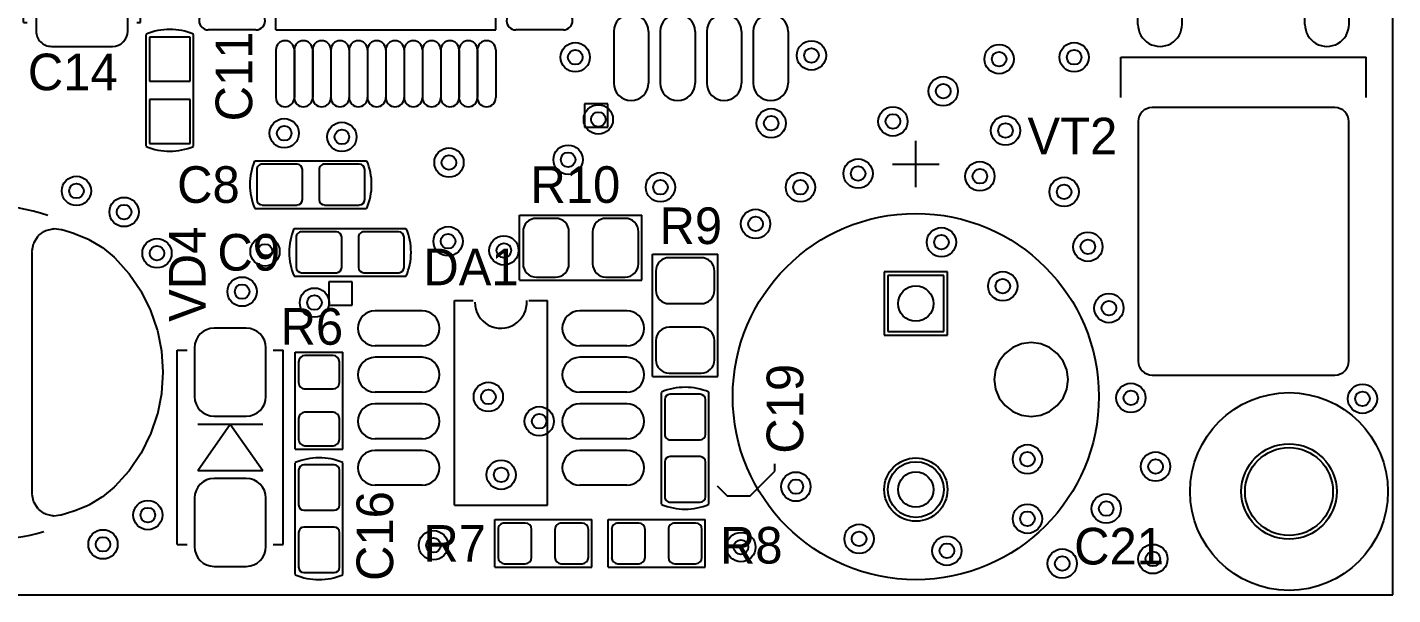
# Model space of a CAD drawing. Header units: millimetres. Extents: x 50.8 to 111.8, y 76.2 to 121.7.
# Drawn here: x 74.51 to 111.8, y 76.2 to 91.69 of the extents above; entities that cross this region are included whole.
import ezdxf

# ---------------------------------------------------------------- set-up
doc = ezdxf.new("R2010")
doc.units = ezdxf.units.MM
for name, color, linetype in [('KeepOutLayer', 6, 'Continuous'), ('MultiLayer', 9, 'Continuous'), ('TopOverlay', 2, 'Continuous'), ('TopSolder', 216, 'Continuous')]:
    doc.layers.add(name, color=color, linetype=linetype)

# ---------------------------------------------------------------- blocks, each defined once
blk = doc.blocks.new('CC0603_3M_16')
at = {"layer": 'TopOverlay'}
for p, q in [((1.524, 0.65), (-1.526, 0.65)), ((1.524, -0.648), (-1.524, -0.648))]:
    blk.add_line(p, q, dxfattribs=at)
for centre, start, end in [((0.013, 0), 157.2, 202.7), ((-0.013, 0), 337.3, 22.8)]:
    blk.add_arc(centre, 1.676, start, end, dxfattribs=at)
at = {"layer": 'TopSolder'}
for p, q in [((-1.473, 0.411), (-1.473, -0.411)), ((-0.376, 0.559), (-1.326, 0.559)), ((-0.229, -0.411), (-0.229, 0.411)), ((0.229, 0.411), (0.229, -0.411)), ((1.326, 0.559), (0.376, 0.559)), ((1.473, -0.411), (1.473, 0.411)), ((-1.326, -0.559), (-0.376, -0.559)), ((0.376, -0.559), (1.326, -0.559))]:
    blk.add_line(p, q, dxfattribs=at)
for centre in [(-0.851, 0), (0.851, 0)]:
    blk.add_circle(centre, 0, dxfattribs=at)
for centre, start, end in [((-1.326, 0.411), 90, 180), ((-0.376, 0.411), 0, 90), ((0.376, 0.411), 90, 180), ((1.326, 0.411), 0, 90), ((-1.326, -0.411), 180, 270), ((-0.376, -0.411), 270, 0), ((0.376, -0.411), 180, 270), ((1.326, -0.411), 270, 0)]:
    blk.add_arc(centre, 0.147, start, end, dxfattribs=at)
blk = doc.blocks.new('CC0603_3M_17')
at = {"layer": 'TopOverlay'}
for p, q in [((1.524, 0.65), (-1.526, 0.65)), ((1.524, -0.648), (-1.524, -0.648))]:
    blk.add_line(p, q, dxfattribs=at)
for centre, start, end in [((0.013, 0), 157.2, 202.7), ((-0.013, 0), 337.3, 22.8)]:
    blk.add_arc(centre, 1.676, start, end, dxfattribs=at)
at = {"layer": 'TopSolder'}
for p, q in [((-1.473, 0.411), (-1.473, -0.411)), ((-0.376, 0.559), (-1.326, 0.559)), ((-0.229, -0.411), (-0.229, 0.411)), ((0.229, 0.411), (0.229, -0.411)), ((1.326, 0.559), (0.376, 0.559)), ((1.473, -0.411), (1.473, 0.411)), ((-1.326, -0.559), (-0.376, -0.559)), ((0.376, -0.559), (1.326, -0.559))]:
    blk.add_line(p, q, dxfattribs=at)
for centre in [(-0.851, 0), (0.851, 0)]:
    blk.add_circle(centre, 0, dxfattribs=at)
for centre, start, end in [((-1.326, 0.411), 90, 180), ((-0.376, 0.411), 0, 90), ((0.376, 0.411), 90, 180), ((1.326, 0.411), 0, 90), ((-1.326, -0.411), 180, 270), ((-0.376, -0.411), 270, 0), ((0.376, -0.411), 180, 270), ((1.326, -0.411), 270, 0)]:
    blk.add_arc(centre, 0.147, start, end, dxfattribs=at)
blk = doc.blocks.new('CC0603_19')
at = {"layer": 'TopOverlay'}
for p, q in [((2.375, 0.65), (-0.675, 0.65)), ((2.375, -0.648), (-0.673, -0.648))]:
    blk.add_line(p, q, dxfattribs=at)
for centre, start, end in [((0.864, 0), 157.2, 202.7), ((0.838, 0), 337.3, 22.8)]:
    blk.add_arc(centre, 1.676, start, end, dxfattribs=at)
at = {"layer": 'TopSolder'}
for p, q in [((-0.602, 0.552), (-0.602, -0.552)), ((0.602, 0.552), (-0.602, 0.552)), ((0.602, -0.552), (0.602, 0.552)), ((2.302, 0.552), (1.098, 0.552)), ((1.098, 0.552), (1.098, -0.552)), ((2.302, -0.552), (2.302, 0.552)), ((-0.602, -0.552), (0.602, -0.552)), ((1.098, -0.552), (2.302, -0.552))]:
    blk.add_line(p, q, dxfattribs=at)
for centre in [(0, 0), (1.7, 0)]:
    blk.add_circle(centre, 0, dxfattribs=at)
blk = doc.blocks.new('CC0603_3M_24')
at = {"layer": 'TopOverlay'}
for p, q in [((-1.526, 0.65), (1.524, 0.65)), ((-1.524, -0.648), (1.524, -0.648))]:
    blk.add_line(p, q, dxfattribs=at)
for centre, start, end in [((0.013, 0), 157.2, 202.7), ((-0.013, 0), 337.3, 22.8)]:
    blk.add_arc(centre, 1.676, start, end, dxfattribs=at)
at = {"layer": 'TopSolder'}
for p, q in [((-1.473, 0.411), (-1.473, -0.411)), ((-0.376, 0.559), (-1.326, 0.559)), ((-0.229, -0.411), (-0.229, 0.411)), ((0.229, 0.411), (0.229, -0.411)), ((1.326, 0.559), (0.376, 0.559)), ((1.473, -0.411), (1.473, 0.411)), ((-1.326, -0.559), (-0.376, -0.559)), ((0.376, -0.559), (1.326, -0.559))]:
    blk.add_line(p, q, dxfattribs=at)
for centre in [(-0.851, 0), (0.851, 0)]:
    blk.add_circle(centre, 0, dxfattribs=at)
for centre, start, end in [((-1.326, 0.411), 90, 180), ((-0.376, 0.411), 0, 90), ((0.376, 0.411), 90, 180), ((1.326, 0.411), 0, 90), ((-1.326, -0.411), 180, 270), ((-0.376, -0.411), 270, 0), ((0.376, -0.411), 180, 270), ((1.326, -0.411), 270, 0)]:
    blk.add_arc(centre, 0.147, start, end, dxfattribs=at)
blk = doc.blocks.new('CC0603_3M_27')
at = {"layer": 'TopOverlay'}
for p, q in [((1.524, 0.65), (-1.526, 0.65)), ((1.524, -0.648), (-1.524, -0.648))]:
    blk.add_line(p, q, dxfattribs=at)
for centre, start, end in [((0.013, 0), 157.2, 202.7), ((-0.013, 0), 337.3, 22.8)]:
    blk.add_arc(centre, 1.676, start, end, dxfattribs=at)
at = {"layer": 'TopSolder'}
for p, q in [((-1.473, 0.411), (-1.473, -0.411)), ((-0.376, 0.559), (-1.326, 0.559)), ((-0.229, -0.411), (-0.229, 0.411)), ((0.229, 0.411), (0.229, -0.411)), ((1.326, 0.559), (0.376, 0.559)), ((1.473, -0.411), (1.473, 0.411)), ((-1.326, -0.559), (-0.376, -0.559)), ((0.376, -0.559), (1.326, -0.559))]:
    blk.add_line(p, q, dxfattribs=at)
for centre in [(-0.851, 0), (0.851, 0)]:
    blk.add_circle(centre, 0, dxfattribs=at)
for centre, start, end in [((-1.326, 0.411), 90, 180), ((-0.376, 0.411), 0, 90), ((0.376, 0.411), 90, 180), ((1.326, 0.411), 0, 90), ((-1.326, -0.411), 180, 270), ((-0.376, -0.411), 270, 0), ((0.376, -0.411), 180, 270), ((1.326, -0.411), 270, 0)]:
    blk.add_arc(centre, 0.147, start, end, dxfattribs=at)
blk = doc.blocks.new('CC16X10_CAP0_5_1__P________29')
at = {"layer": 'MultiLayer'}
for p, q in [((-0.762, 0.762), (-0.762, -0.762)), ((0.762, 0.762), (-0.762, 0.762)), ((0.762, -0.762), (0.762, 0.762)), ((-0.762, -0.762), (0.762, -0.762))]:
    blk.add_line(p, q, dxfattribs=at)
for centre, radius in [((5.08, 0), 0.762), ((0, 0), 0.4826), ((5.08, 0), 0.4826)]:
    blk.add_circle(centre, radius, dxfattribs=at)
at = {"layer": 'TopOverlay'}
for p, q in [((-3.81, -0.635), (-3.81, 0.635)), ((-3.175, 0), (-4.445, 0))]:
    blk.add_line(p, q, dxfattribs=at)
blk.add_circle((2.54, 0), 5, dxfattribs=at)
at = {"layer": 'TopSolder'}
for p, q in [((-0.8636, 0.8636), (-0.8636, -0.8636)), ((0.8636, 0.8636), (-0.8636, 0.8636)), ((0.8636, -0.8636), (0.8636, 0.8636)), ((-0.8636, -0.8636), (0.8636, -0.8636))]:
    blk.add_line(p, q, dxfattribs=at)
for centre, radius in [((5.08, 0), 0.8636), ((0, 0), 0.4826), ((5.08, 0), 0.4826)]:
    blk.add_circle(centre, radius, dxfattribs=at)
blk = doc.blocks.new('SO_8_33')
at = {"layer": 'TopOverlay'}
for p, q in [((-0.762, 3.556), (-0.762, 4.064)), ((4.826, 4.064), (-0.762, 4.064)), ((4.826, 1.524), (4.826, 4.064)), ((-0.762, 1.524), (-0.762, 2.032)), ((4.826, 1.524), (-0.762, 1.524)), ((-0.635, -1.27), (-1.27, -1.27)), ((-1.27, -1.27), (-1.27, -1.905)), ((-0.635, -1.905), (-0.635, -1.27)), ((-1.27, -1.905), (-0.635, -1.905))]:
    blk.add_line(p, q, dxfattribs=at)
blk.add_arc((-0.71, 2.79), 0.71, 270, 93.8997, dxfattribs=at)
at = {"layer": 'TopSolder'}
for p, q in [((-0.477, 6.229), (-0.477, 4.947)), ((0.477, 6.229), (0.477, 4.947)), ((0.793, 6.229), (0.793, 4.947)), ((1.747, 6.229), (1.747, 4.947)), ((2.063, 6.229), (2.063, 4.947)), ((3.017, 6.229), (3.017, 4.947)), ((3.333, 6.229), (3.333, 4.947)), ((4.287, 6.229), (4.287, 4.947)), ((-0.477, 0.641), (-0.477, -0.641)), ((0.477, 0.641), (0.477, -0.641)), ((0.793, 0.641), (0.793, -0.641)), ((1.747, 0.641), (1.747, -0.641)), ((2.063, 0.641), (2.063, -0.641)), ((3.017, 0.641), (3.017, -0.641)), ((3.333, 0.641), (3.333, -0.641)), ((4.287, 0.641), (4.287, -0.641))]:
    blk.add_line(p, q, dxfattribs=at)
for centre in [(0, 5.588), (1.27, 5.588), (2.54, 5.588), (3.81, 5.588), (0, 0), (1.27, 0), (2.54, 0), (3.81, 0)]:
    blk.add_circle(centre, 0, dxfattribs=at)
for centre, start, end in [((0, 6.229), 360, 180), ((1.27, 6.229), 360, 180), ((2.54, 6.229), 360, 180), ((3.81, 6.229), 360, 180), ((0, 4.947), 180, 360), ((1.27, 4.947), 180, 360), ((2.54, 4.947), 180, 360), ((3.81, 4.947), 180, 360), ((0, 0.641), 360, 180), ((1.27, 0.641), 360, 180), ((2.54, 0.641), 360, 180), ((3.81, 0.641), 360, 180), ((0, -0.641), 180, 360), ((1.27, -0.641), 180, 360), ((2.54, -0.641), 180, 360), ((3.81, -0.641), 180, 360)]:
    blk.add_arc(centre, 0.477, start, end, dxfattribs=at)
blk = doc.blocks.new('LQFP48_36')
at = {"layer": 'TopOverlay'}
for p, q in [((-3, 3), (3, 3)), ((-3, -3), (-3, 3)), ((3, -3), (3, 3)), ((-3, -3), (3, -3))]:
    blk.add_line(p, q, dxfattribs=at)
for centre, radius in [((-4.75, 3.45), 0.125), ((-2, 2), 0.3)]:
    blk.add_circle(centre, radius, dxfattribs=at)
at = {"layer": 'TopSolder'}
for p, q in [((-3.002, 4.85), (-3.002, 3.55)), ((-2.502, 4.85), (-2.502, 3.55)), ((-2.498, 4.85), (-2.498, 3.55)), ((-2.002, 4.85), (-2.002, 3.55)), ((-1.998, 4.85), (-1.998, 3.55)), ((-1.502, 4.85), (-1.502, 3.55)), ((-1.498, 4.85), (-1.498, 3.55)), ((-1.002, 4.85), (-1.002, 3.55)), ((-0.998, 4.85), (-0.998, 3.55)), ((-0.502, 4.85), (-0.502, 3.55)), ((-0.498, 4.85), (-0.498, 3.55)), ((-0.002, 4.85), (-0.002, 3.55)), ((0.002, 4.85), (0.002, 3.55)), ((0.498, 4.85), (0.498, 3.55)), ((0.502, 4.85), (0.502, 3.55)), ((0.998, 4.85), (0.998, 3.55)), ((1.002, 4.85), (1.002, 3.55)), ((1.498, 4.85), (1.498, 3.55)), ((1.502, 4.85), (1.502, 3.55)), ((1.998, 4.85), (1.998, 3.55)), ((2.002, 4.85), (2.002, 3.55)), ((2.498, 4.85), (2.498, 3.55)), ((2.502, 4.85), (2.502, 3.55)), ((3.002, 4.85), (3.002, 3.55)), ((-3.55, 3.002), (-4.85, 3.002)), ((4.85, 3.002), (3.55, 3.002)), ((-3.55, 2.502), (-4.85, 2.502)), ((-3.55, 2.498), (-4.85, 2.498)), ((4.85, 2.502), (3.55, 2.502)), ((4.85, 2.498), (3.55, 2.498)), ((-3.55, 2.002), (-4.85, 2.002)), ((-3.55, 1.998), (-4.85, 1.998)), ((4.85, 2.002), (3.55, 2.002)), ((4.85, 1.998), (3.55, 1.998)), ((-3.55, 1.502), (-4.85, 1.502)), ((-3.55, 1.498), (-4.85, 1.498)), ((4.85, 1.502), (3.55, 1.502)), ((4.85, 1.498), (3.55, 1.498)), ((-3.55, 1.002), (-4.85, 1.002)), ((-3.55, 0.998), (-4.85, 0.998)), ((4.85, 1.002), (3.55, 1.002)), ((4.85, 0.998), (3.55, 0.998)), ((-3.55, 0.502), (-4.85, 0.502)), ((-3.55, 0.498), (-4.85, 0.498)), ((4.85, 0.502), (3.55, 0.502)), ((4.85, 0.498), (3.55, 0.498)), ((-3.55, 0.002), (-4.85, 0.002)), ((4.85, 0.002), (3.55, 0.002)), ((-3.55, -0.002), (-4.85, -0.002)), ((4.85, -0.002), (3.55, -0.002)), ((-3.55, -0.498), (-4.85, -0.498)), ((-3.55, -0.502), (-4.85, -0.502)), ((4.85, -0.498), (3.55, -0.498)), ((4.85, -0.502), (3.55, -0.502)), ((-3.55, -0.998), (-4.85, -0.998)), ((-3.55, -1.002), (-4.85, -1.002)), ((4.85, -0.998), (3.55, -0.998)), ((4.85, -1.002), (3.55, -1.002)), ((-3.55, -1.498), (-4.85, -1.498)), ((-3.55, -1.502), (-4.85, -1.502)), ((4.85, -1.498), (3.55, -1.498)), ((4.85, -1.502), (3.55, -1.502)), ((-3.55, -1.998), (-4.85, -1.998)), ((-3.55, -2.002), (-4.85, -2.002)), ((4.85, -1.998), (3.55, -1.998)), ((4.85, -2.002), (3.55, -2.002)), ((-3.55, -2.498), (-4.85, -2.498)), ((-3.55, -2.502), (-4.85, -2.502)), ((4.85, -2.498), (3.55, -2.498)), ((4.85, -2.502), (3.55, -2.502)), ((-3.55, -3.002), (-4.85, -3.002)), ((4.85, -3.002), (3.55, -3.002)), ((-3.002, -3.55), (-3.002, -4.85)), ((-2.502, -3.55), (-2.502, -4.85)), ((-2.498, -3.55), (-2.498, -4.85)), ((-2.002, -3.55), (-2.002, -4.85)), ((-1.998, -3.55), (-1.998, -4.85)), ((-1.502, -3.55), (-1.502, -4.85)), ((-1.498, -3.55), (-1.498, -4.85)), ((-1.002, -3.55), (-1.002, -4.85)), ((-0.998, -3.55), (-0.998, -4.85)), ((-0.502, -3.55), (-0.502, -4.85)), ((-0.498, -3.55), (-0.498, -4.85)), ((-0.002, -3.55), (-0.002, -4.85)), ((0.002, -3.55), (0.002, -4.85)), ((0.498, -3.55), (0.498, -4.85)), ((0.502, -3.55), (0.502, -4.85)), ((0.998, -3.55), (0.998, -4.85)), ((1.002, -3.55), (1.002, -4.85)), ((1.498, -3.55), (1.498, -4.85)), ((1.502, -3.55), (1.502, -4.85)), ((1.998, -3.55), (1.998, -4.85)), ((2.002, -3.55), (2.002, -4.85)), ((2.498, -3.55), (2.498, -4.85)), ((2.502, -3.55), (2.502, -4.85)), ((3.002, -3.55), (3.002, -4.85))]:
    blk.add_line(p, q, dxfattribs=at)
for centre in [(-2.75, 4.2), (-2.25, 4.2), (-1.75, 4.2), (-1.25, 4.2), (-0.75, 4.2), (-0.25, 4.2), (0.25, 4.2), (0.75, 4.2), (1.25, 4.2), (1.75, 4.2), (2.25, 4.2), (2.75, 4.2), (-4.2, 2.75), (4.2, 2.75), (-4.2, 2.25), (4.2, 2.25), (-4.2, 1.75), (4.2, 1.75), (-4.2, 1.25), (4.2, 1.25), (-4.2, 0.75), (4.2, 0.75), (-4.2, 0.25), (4.2, 0.25), (-4.2, -0.25), (4.2, -0.25), (-4.2, -0.75), (4.2, -0.75), (-4.2, -1.25), (4.2, -1.25), (-4.2, -1.75), (4.2, -1.75), (-4.2, -2.25), (4.2, -2.25), (-4.2, -2.75), (4.2, -2.75), (-2.75, -4.2), (-2.25, -4.2), (-1.75, -4.2), (-1.25, -4.2), (-0.75, -4.2), (-0.25, -4.2), (0.25, -4.2), (0.75, -4.2), (1.25, -4.2), (1.75, -4.2), (2.25, -4.2), (2.75, -4.2)]:
    blk.add_circle(centre, 0, dxfattribs=at)
for centre, start, end in [((-2.75, 4.85), 0, 180), ((-2.25, 4.85), 0, 180), ((-1.75, 4.85), 0, 180), ((-1.25, 4.85), 0, 180), ((-0.75, 4.85), 0, 180), ((-0.25, 4.85), 0, 180), ((0.25, 4.85), 0, 180), ((0.75, 4.85), 0, 180), ((1.25, 4.85), 0, 180), ((1.75, 4.85), 0, 180), ((2.25, 4.85), 0, 180), ((2.75, 4.85), 0, 180), ((-2.75, 3.55), 180, 0), ((-2.25, 3.55), 180, 0), ((-1.75, 3.55), 180, 0), ((-1.25, 3.55), 180, 0), ((-0.75, 3.55), 180, 0), ((-0.25, 3.55), 180, 0), ((0.25, 3.55), 180, 0), ((0.75, 3.55), 180, 0), ((1.25, 3.55), 180, 0), ((1.75, 3.55), 180, 0), ((2.25, 3.55), 180, 0), ((2.75, 3.55), 180, 0), ((-4.85, 2.75), 90, 270), ((-3.55, 2.75), 270, 90), ((3.55, 2.75), 90, 270), ((4.85, 2.75), 270, 90), ((-4.85, 2.25), 90, 270), ((-3.55, 2.25), 270, 90), ((3.55, 2.25), 90, 270), ((4.85, 2.25), 270, 90), ((-4.85, 1.75), 90, 270), ((-3.55, 1.75), 270, 90), ((3.55, 1.75), 90, 270), ((4.85, 1.75), 270, 90), ((-4.85, 1.25), 90, 270), ((-3.55, 1.25), 270, 90), ((3.55, 1.25), 90, 270), ((4.85, 1.25), 270, 90), ((-4.85, 0.75), 90, 270), ((-3.55, 0.75), 270, 90), ((3.55, 0.75), 90, 270), ((4.85, 0.75), 270, 90), ((-4.85, 0.25), 90, 270), ((-3.55, 0.25), 270, 90), ((3.55, 0.25), 90, 270), ((4.85, 0.25), 270, 90), ((-4.85, -0.25), 90, 270), ((-3.55, -0.25), 270, 90), ((3.55, -0.25), 90, 270), ((4.85, -0.25), 270, 90), ((-4.85, -0.75), 90, 270), ((-3.55, -0.75), 270, 90), ((3.55, -0.75), 90, 270), ((4.85, -0.75), 270, 90), ((-4.85, -1.25), 90, 270), ((-3.55, -1.25), 270, 90), ((3.55, -1.25), 90, 270), ((4.85, -1.25), 270, 90), ((-4.85, -1.75), 90, 270), ((-3.55, -1.75), 270, 90), ((3.55, -1.75), 90, 270), ((4.85, -1.75), 270, 90), ((-4.85, -2.25), 90, 270), ((-3.55, -2.25), 270, 90), ((3.55, -2.25), 90, 270), ((4.85, -2.25), 270, 90), ((-4.85, -2.75), 90, 270), ((-3.55, -2.75), 270, 90), ((3.55, -2.75), 90, 270), ((4.85, -2.75), 270, 90), ((-2.75, -3.55), 0, 180), ((-2.25, -3.55), 0, 180), ((-1.75, -3.55), 0, 180), ((-1.25, -3.55), 0, 180), ((-0.75, -3.55), 0, 180), ((-0.25, -3.55), 0, 180), ((0.25, -3.55), 0, 180), ((0.75, -3.55), 0, 180), ((1.25, -3.55), 0, 180), ((1.75, -3.55), 0, 180), ((2.25, -3.55), 0, 180), ((2.75, -3.55), 0, 180), ((-2.75, -4.85), 180, 0), ((-2.25, -4.85), 180, 0), ((-1.75, -4.85), 180, 0), ((-1.25, -4.85), 180, 0), ((-0.75, -4.85), 180, 0), ((-0.25, -4.85), 180, 0), ((0.25, -4.85), 180, 0), ((0.75, -4.85), 180, 0), ((1.25, -4.85), 180, 0), ((1.75, -4.85), 180, 0), ((2.25, -4.85), 180, 0), ((2.75, -4.85), 180, 0)]:
    blk.add_arc(centre, 0.252, start, end, dxfattribs=at)
blk = doc.blocks.new('EIAJ_SO8_37')
at = {"layer": 'TopOverlay'}
for p, q in [((-1.905, 1.27), (-1.905, 0.635)), ((-1.27, 1.27), (-1.905, 1.27)), ((-1.27, 0.635), (-1.27, 1.27)), ((1.778, 0.762), (1.778, -4.318)), ((1.778, 0.762), (3.048, 0.762)), ((4.572, 0.762), (5.842, 0.762)), ((5.842, 0.762), (5.842, -4.318)), ((-1.905, 0.635), (-1.27, 0.635)), ((1.778, -4.318), (5.842, -4.318))]:
    blk.add_line(p, q, dxfattribs=at)
blk.add_arc((3.81, 0.762), 0.762, 180, 0, dxfattribs=at)
at = {"layer": 'TopSolder'}
for p, q in [((0.704, 0.477), (-0.704, 0.477)), ((8.197, 0.477), (6.789, 0.477)), ((0.704, -0.477), (-0.704, -0.477)), ((8.197, -0.477), (6.789, -0.477)), ((0.704, -0.793), (-0.704, -0.793)), ((8.197, -0.793), (6.789, -0.793)), ((0.704, -1.747), (-0.704, -1.747)), ((8.197, -1.747), (6.789, -1.747)), ((0.704, -2.063), (-0.704, -2.063)), ((8.197, -2.063), (6.789, -2.063)), ((0.704, -3.017), (-0.704, -3.017)), ((0.704, -3.333), (-0.704, -3.333)), ((8.197, -3.017), (6.789, -3.017)), ((8.197, -3.333), (6.789, -3.333)), ((0.704, -4.287), (-0.704, -4.287)), ((8.197, -4.287), (6.789, -4.287))]:
    blk.add_line(p, q, dxfattribs=at)
for centre in [(0, 0), (7.493, 0), (0, -1.27), (7.493, -1.27), (0, -2.54), (7.493, -2.54), (0, -3.81), (7.493, -3.81)]:
    blk.add_circle(centre, 0, dxfattribs=at)
for centre, start, end in [((-0.704, 0), 90, 270), ((0.704, 0), 270, 90), ((6.789, 0), 90, 270), ((8.197, 0), 270, 90), ((-0.704, -1.27), 90, 270), ((0.704, -1.27), 270, 90), ((6.789, -1.27), 90, 270), ((8.197, -1.27), 270, 90), ((-0.704, -2.54), 90, 270), ((0.704, -2.54), 270, 90), ((6.789, -2.54), 90, 270), ((8.197, -2.54), 270, 90), ((-0.704, -3.81), 90, 270), ((0.704, -3.81), 270, 90), ((6.789, -3.81), 90, 270), ((8.197, -3.81), 270, 90)]:
    blk.add_arc(centre, 0.477, start, end, dxfattribs=at)
blk = doc.blocks.new('SDR0805_42')
at = {"layer": 'TopOverlay'}
for centre, start, end in [((-0.127, -0.889), 71.1, 106.3), ((0, 0.889), 254.1, 286.3)]:
    blk.add_arc(centre, 5.462, start, end, dxfattribs=at)
at = {"layer": 'TopSolder'}
for p, q in [((-2.747, 3.637), (-2.359, 3.792)), ((-2.359, 3.792), (-2.354, 3.792)), ((-2.354, 3.792), (-2.35, 3.795)), ((-2.35, 3.795), (-2.01, 3.902)), ((-2.01, 3.902), (-1.999, 3.901)), ((-1.999, 3.901), (-1.99, 3.906)), ((-1.99, 3.906), (-1.805, 3.928)), ((-1.805, 3.928), (-1.784, 3.922)), ((-1.784, 3.922), (-1.764, 3.925)), ((-1.764, 3.925), (-1.583, 3.877)), ((-1.583, 3.877), (-1.567, 3.864)), ((-1.567, 3.864), (-1.546, 3.859)), ((-1.546, 3.859), (-1.396, 3.749)), ((-1.396, 3.749), (-1.385, 3.731)), ((-1.385, 3.731), (-1.368, 3.719)), ((1.389, 3.721), (1.4, 3.739)), ((1.4, 3.739), (1.555, 3.853)), ((1.555, 3.853), (1.575, 3.858)), ((1.575, 3.858), (1.592, 3.87)), ((1.592, 3.87), (1.777, 3.919)), ((1.777, 3.919), (1.798, 3.917)), ((1.798, 3.917), (1.818, 3.922)), ((1.818, 3.922), (2.009, 3.9)), ((2.009, 3.9), (2.018, 3.895)), ((2.018, 3.895), (2.029, 3.896)), ((2.029, 3.896), (2.358, 3.793)), ((2.358, 3.793), (2.362, 3.79)), ((2.362, 3.79), (2.366, 3.79)), ((2.366, 3.79), (2.75, 3.636)), ((-3.457, 3.138), (-3.135, 3.405)), ((-3.135, 3.405), (-3.127, 3.408)), ((-3.127, 3.408), (-3.121, 3.415)), ((-3.121, 3.415), (-2.762, 3.629)), ((-2.762, 3.629), (-2.753, 3.63)), ((-2.753, 3.63), (-2.747, 3.637)), ((-1.368, 3.719), (-1.269, 3.561)), ((-1.269, 3.561), (-1.265, 3.541)), ((-1.265, 3.541), (-1.254, 3.523)), ((-1.254, 3.523), (-1.219, 3.34)), ((1.219, 3.32), (1.255, 3.508)), ((1.255, 3.508), (1.266, 3.526)), ((1.266, 3.526), (1.27, 3.547)), ((1.27, 3.547), (1.372, 3.709)), ((1.372, 3.709), (1.389, 3.721)), ((2.75, 3.636), (2.756, 3.63)), ((2.756, 3.63), (2.765, 3.629)), ((2.765, 3.629), (3.12, 3.417)), ((3.12, 3.417), (3.125, 3.41)), ((3.125, 3.41), (3.134, 3.407)), ((3.134, 3.407), (3.451, 3.143)), ((-3.853, 2.7), (-3.474, 3.121)), ((-3.474, 3.121), (-3.471, 3.123)), ((-3.471, 3.123), (-3.469, 3.126)), ((-3.469, 3.126), (-3.463, 3.132)), ((-3.463, 3.132), (-3.459, 3.134)), ((-3.459, 3.134), (-3.457, 3.138)), ((-1.219, 3.34), (-1.221, 3.329)), ((-1.221, 3.329), (-1.217, 3.319)), ((-1.217, 3.319), (-1.217, -3.299)), ((1.217, 3.299), (1.221, 3.309)), ((1.217, -3.319), (1.217, 3.299)), ((1.221, 3.309), (1.219, 3.32)), ((3.451, 3.143), (3.453, 3.139)), ((3.453, 3.139), (3.457, 3.138)), ((3.457, 3.138), (3.469, 3.126)), ((3.469, 3.126), (3.471, 3.123)), ((3.471, 3.123), (3.474, 3.121)), ((3.474, 3.121), (3.853, 2.7)), ((-4.181, 2.222), (-3.862, 2.689)), ((-3.862, 2.689), (-3.855, 2.693)), ((-3.855, 2.693), (-3.853, 2.7)), ((3.853, 2.7), (3.855, 2.693)), ((3.855, 2.693), (3.862, 2.689)), ((3.862, 2.689), (4.181, 2.222)), ((-4.443, 1.704), (-4.189, 2.209)), ((-4.189, 2.209), (-4.183, 2.214)), ((-4.183, 2.214), (-4.181, 2.222)), ((4.181, 2.222), (4.183, 2.214)), ((4.183, 2.214), (4.189, 2.209)), ((4.189, 2.209), (4.443, 1.704)), ((-4.634, 1.155), (-4.449, 1.69)), ((-4.449, 1.69), (-4.444, 1.696)), ((-4.444, 1.696), (-4.443, 1.704)), ((4.443, 1.704), (4.444, 1.696)), ((4.444, 1.696), (4.449, 1.69)), ((4.449, 1.69), (4.634, 1.155)), ((-4.75, 0.587), (-4.638, 1.141)), ((-4.638, 1.141), (-4.633, 1.148)), ((-4.633, 1.148), (-4.634, 1.155)), ((4.634, 1.155), (4.633, 1.148)), ((4.633, 1.148), (4.638, 1.141)), ((4.638, 1.141), (4.75, 0.586)), ((-4.789, 0.007), (-4.752, 0.572)), ((-4.752, 0.572), (-4.748, 0.579)), ((-4.748, 0.579), (-4.75, 0.587)), ((4.75, 0.586), (4.748, 0.579)), ((4.748, 0.579), (4.752, 0.572)), ((4.752, 0.572), (4.789, 0.007)), ((-4.787, 0), (-4.789, 0.007)), ((-4.789, -0.007), (-4.787, 0)), ((4.789, 0.007), (4.787, 0)), ((-4.752, -0.572), (-4.789, -0.007)), ((4.789, -0.007), (4.752, -0.572)), ((4.787, 0), (4.789, -0.007)), ((-4.748, -0.579), (-4.752, -0.572)), ((-4.75, -0.586), (-4.748, -0.579)), ((-4.638, -1.141), (-4.75, -0.586)), ((4.75, -0.587), (4.638, -1.141)), ((4.752, -0.572), (4.748, -0.579)), ((4.748, -0.579), (4.75, -0.587)), ((-4.633, -1.148), (-4.638, -1.141)), ((-4.634, -1.155), (-4.633, -1.148)), ((-4.449, -1.69), (-4.634, -1.155)), ((4.634, -1.155), (4.449, -1.69)), ((4.638, -1.141), (4.633, -1.148)), ((4.633, -1.148), (4.634, -1.155)), ((-4.444, -1.696), (-4.449, -1.69)), ((-4.443, -1.704), (-4.444, -1.696)), ((-4.189, -2.209), (-4.443, -1.704)), ((4.443, -1.704), (4.189, -2.209)), ((4.444, -1.696), (4.443, -1.704)), ((4.449, -1.69), (4.444, -1.696)), ((-4.183, -2.214), (-4.189, -2.209)), ((-4.181, -2.222), (-4.183, -2.214)), ((-3.862, -2.689), (-4.181, -2.222)), ((4.181, -2.222), (3.862, -2.689)), ((4.183, -2.214), (4.181, -2.222)), ((4.189, -2.209), (4.183, -2.214)), ((-3.855, -2.693), (-3.862, -2.689)), ((-3.853, -2.7), (-3.855, -2.693)), ((-3.474, -3.121), (-3.853, -2.7)), ((3.853, -2.7), (3.474, -3.121)), ((3.855, -2.693), (3.853, -2.7)), ((3.862, -2.689), (3.855, -2.693)), ((-3.471, -3.123), (-3.474, -3.121)), ((-3.469, -3.126), (-3.471, -3.123)), ((-3.457, -3.138), (-3.469, -3.126)), ((-3.453, -3.139), (-3.457, -3.138)), ((-3.451, -3.143), (-3.453, -3.139)), ((-3.134, -3.407), (-3.451, -3.143)), ((-1.219, -3.32), (-1.255, -3.508)), ((-1.217, -3.299), (-1.221, -3.309)), ((-1.221, -3.309), (-1.219, -3.32)), ((1.221, -3.329), (1.217, -3.319)), ((1.219, -3.34), (1.221, -3.329)), ((1.254, -3.523), (1.219, -3.34)), ((3.457, -3.138), (3.135, -3.405)), ((3.459, -3.134), (3.457, -3.138)), ((3.463, -3.132), (3.459, -3.134)), ((3.469, -3.126), (3.463, -3.132)), ((3.471, -3.123), (3.469, -3.126)), ((3.474, -3.121), (3.471, -3.123)), ((-3.125, -3.41), (-3.134, -3.407)), ((-3.12, -3.417), (-3.125, -3.41)), ((-2.765, -3.629), (-3.12, -3.417)), ((-2.756, -3.63), (-2.765, -3.629)), ((-2.75, -3.636), (-2.756, -3.63)), ((-2.366, -3.79), (-2.75, -3.636)), ((-1.389, -3.721), (-1.4, -3.739)), ((-1.372, -3.709), (-1.389, -3.721)), ((-1.27, -3.547), (-1.372, -3.709)), ((-1.266, -3.526), (-1.27, -3.547)), ((-1.255, -3.508), (-1.266, -3.526)), ((1.265, -3.541), (1.254, -3.523)), ((1.269, -3.561), (1.265, -3.541)), ((1.368, -3.719), (1.269, -3.561)), ((1.385, -3.731), (1.368, -3.719)), ((2.747, -3.637), (2.359, -3.792)), ((2.753, -3.63), (2.747, -3.637)), ((2.762, -3.629), (2.753, -3.63)), ((3.121, -3.415), (2.762, -3.629)), ((3.127, -3.408), (3.121, -3.415)), ((3.135, -3.405), (3.127, -3.408)), ((-2.362, -3.79), (-2.366, -3.79)), ((-2.358, -3.793), (-2.362, -3.79)), ((-2.029, -3.896), (-2.358, -3.793)), ((-2.018, -3.895), (-2.029, -3.896)), ((-2.009, -3.9), (-2.018, -3.895)), ((-1.818, -3.922), (-2.009, -3.9)), ((-1.798, -3.917), (-1.818, -3.922)), ((-1.777, -3.919), (-1.798, -3.917)), ((-1.592, -3.87), (-1.777, -3.919)), ((-1.575, -3.858), (-1.592, -3.87)), ((-1.555, -3.853), (-1.575, -3.858)), ((-1.4, -3.739), (-1.555, -3.853)), ((1.396, -3.749), (1.385, -3.731)), ((1.546, -3.859), (1.396, -3.749)), ((1.567, -3.864), (1.546, -3.859)), ((1.583, -3.877), (1.567, -3.864)), ((1.764, -3.925), (1.583, -3.877)), ((1.784, -3.922), (1.764, -3.925)), ((1.805, -3.928), (1.784, -3.922)), ((1.99, -3.906), (1.805, -3.928)), ((1.999, -3.901), (1.99, -3.906)), ((2.01, -3.902), (1.999, -3.901)), ((2.35, -3.795), (2.01, -3.902)), ((2.354, -3.792), (2.35, -3.795)), ((2.359, -3.792), (2.354, -3.792))]:
    blk.add_line(p, q, dxfattribs=at)
blk = doc.blocks.new('AC5032_2_43')
at = {"layer": 'TopOverlay'}
for p, q in [((2.5, 1.6), (-2.5, 1.6)), ((-2.5, 1.5), (-2.5, 1.6)), ((2.5, 1.5), (2.5, 1.6)), ((-2.5, -1.6), (-2.5, -1.5)), ((2.5, -1.6), (-2.5, -1.6)), ((2.5, -1.6), (2.5, -1.5))]:
    blk.add_line(p, q, dxfattribs=at)
at = {"layer": 'TopSolder'}
for p, q in [((-1.265, 1.252), (-2.735, 1.252)), ((2.735, 1.252), (1.265, 1.252)), ((-3.152, 0.835), (-3.152, -0.835)), ((-0.848, -0.835), (-0.848, 0.835)), ((0.848, 0.835), (0.848, -0.835)), ((3.152, -0.835), (3.152, 0.835)), ((-2.735, -1.252), (-1.265, -1.252)), ((1.265, -1.252), (2.735, -1.252))]:
    blk.add_line(p, q, dxfattribs=at)
for centre in [(-2, 0), (2, 0)]:
    blk.add_circle(centre, 0, dxfattribs=at)
for centre, start, end in [((-2.735, 0.835), 90, 180), ((-1.265, 0.835), 0, 90), ((1.265, 0.835), 90, 180), ((2.735, 0.835), 0, 90), ((-2.735, -0.835), 180, 270), ((-1.265, -0.835), 270, 0), ((1.265, -0.835), 180, 270), ((2.735, -0.835), 270, 0)]:
    blk.add_arc(centre, 0.417, start, end, dxfattribs=at)
blk = doc.blocks.new('RC0603_3M_49')
at = {"layer": 'TopOverlay'}
for p, q in [((-1.325, -0.65), (-1.325, 0.65)), ((1.325, 0.65), (-1.325, 0.65)), ((1.325, -0.65), (1.325, 0.65)), ((1.325, -0.65), (-1.325, -0.65))]:
    blk.add_line(p, q, dxfattribs=at)
at = {"layer": 'TopSolder'}
for p, q in [((-1.231, 0.384), (-1.231, -0.384)), ((-0.491, 0.557), (-1.059, 0.557)), ((-0.318, -0.384), (-0.318, 0.384)), ((0.318, 0.384), (0.318, -0.384)), ((1.059, 0.557), (0.491, 0.557)), ((1.231, -0.384), (1.231, 0.384)), ((-1.059, -0.557), (-0.491, -0.557)), ((0.491, -0.557), (1.059, -0.557))]:
    blk.add_line(p, q, dxfattribs=at)
for centre in [(-0.775, 0), (0.775, 0)]:
    blk.add_circle(centre, 0, dxfattribs=at)
for centre, start, end in [((-1.059, 0.384), 90, 180), ((-0.491, 0.384), 0, 90), ((0.491, 0.384), 90, 180), ((1.059, 0.384), 0, 90), ((-1.059, -0.384), 180, 270), ((-0.491, -0.384), 270, 0), ((0.491, -0.384), 180, 270), ((1.059, -0.384), 270, 0)]:
    blk.add_arc(centre, 0.173, start, end, dxfattribs=at)
blk = doc.blocks.new('RC0603_3M_50')
at = {"layer": 'TopOverlay'}
for p, q in [((-1.325, 0.65), (-1.325, -0.65)), ((1.325, 0.65), (-1.325, 0.65)), ((1.325, 0.65), (1.325, -0.65)), ((1.325, -0.65), (-1.325, -0.65))]:
    blk.add_line(p, q, dxfattribs=at)
at = {"layer": 'TopSolder'}
for p, q in [((-1.231, 0.384), (-1.231, -0.384)), ((-0.491, 0.557), (-1.059, 0.557)), ((-0.318, -0.384), (-0.318, 0.384)), ((0.318, 0.384), (0.318, -0.384)), ((1.059, 0.557), (0.491, 0.557)), ((1.231, -0.384), (1.231, 0.384)), ((-1.059, -0.557), (-0.491, -0.557)), ((0.491, -0.557), (1.059, -0.557))]:
    blk.add_line(p, q, dxfattribs=at)
for centre in [(-0.775, 0), (0.775, 0)]:
    blk.add_circle(centre, 0, dxfattribs=at)
for centre, start, end in [((-1.059, 0.384), 90, 180), ((-0.491, 0.384), 0, 90), ((0.491, 0.384), 90, 180), ((1.059, 0.384), 0, 90), ((-1.059, -0.384), 180, 270), ((-0.491, -0.384), 270, 0), ((0.491, -0.384), 180, 270), ((1.059, -0.384), 270, 0)]:
    blk.add_arc(centre, 0.173, start, end, dxfattribs=at)
blk = doc.blocks.new('RC0603_3M_51')
at = {"layer": 'TopOverlay'}
for p, q in [((-1.325, 0.65), (-1.325, -0.65)), ((1.325, 0.65), (-1.325, 0.65)), ((1.325, 0.65), (1.325, -0.65)), ((1.325, -0.65), (-1.325, -0.65))]:
    blk.add_line(p, q, dxfattribs=at)
at = {"layer": 'TopSolder'}
for p, q in [((-1.231, 0.384), (-1.231, -0.384)), ((-0.491, 0.557), (-1.059, 0.557)), ((-0.318, -0.384), (-0.318, 0.384)), ((0.318, 0.384), (0.318, -0.384)), ((1.059, 0.557), (0.491, 0.557)), ((1.231, -0.384), (1.231, 0.384)), ((-1.059, -0.557), (-0.491, -0.557)), ((0.491, -0.557), (1.059, -0.557))]:
    blk.add_line(p, q, dxfattribs=at)
for centre in [(-0.775, 0), (0.775, 0)]:
    blk.add_circle(centre, 0, dxfattribs=at)
for centre, start, end in [((-1.059, 0.384), 90, 180), ((-0.491, 0.384), 0, 90), ((0.491, 0.384), 90, 180), ((1.059, 0.384), 0, 90), ((-1.059, -0.384), 180, 270), ((-0.491, -0.384), 270, 0), ((0.491, -0.384), 180, 270), ((1.059, -0.384), 270, 0)]:
    blk.add_arc(centre, 0.173, start, end, dxfattribs=at)
blk = doc.blocks.new('RC0805_IPC_NOM_52')
at = {"layer": 'TopOverlay'}
for p, q in [((-1.67, 0.89), (1.67, 0.89)), ((-1.67, 0.89), (-1.67, -0.89)), ((1.67, 0.89), (1.67, -0.89)), ((-1.67, -0.89), (1.67, -0.89))]:
    blk.add_line(p, q, dxfattribs=at)
at = {"layer": 'TopSolder'}
for p, q in [((-0.687, 0.802), (-1.213, 0.802)), ((1.213, 0.802), (0.687, 0.802)), ((-1.577, 0.437), (-1.577, -0.437)), ((-0.323, -0.437), (-0.323, 0.437)), ((0.323, 0.437), (0.323, -0.437)), ((1.577, -0.437), (1.577, 0.437)), ((-1.213, -0.802), (-0.687, -0.802)), ((0.687, -0.802), (1.213, -0.802))]:
    blk.add_line(p, q, dxfattribs=at)
for centre in [(-0.95, 0), (0.95, 0)]:
    blk.add_circle(centre, 0, dxfattribs=at)
for centre, start, end in [((-1.213, 0.437), 90, 180), ((-0.687, 0.437), 0, 90), ((0.687, 0.437), 90, 180), ((1.213, 0.437), 0, 90), ((-1.213, -0.437), 180, 270), ((-0.687, -0.437), 270, 0), ((0.687, -0.437), 180, 270), ((1.213, -0.437), 270, 0)]:
    blk.add_arc(centre, 0.364, start, end, dxfattribs=at)
blk = doc.blocks.new('RC0805_IPC_NOM_53')
at = {"layer": 'TopOverlay'}
for p, q in [((-1.67, 0.89), (1.67, 0.89)), ((-1.67, -0.89), (-1.67, 0.89)), ((1.67, -0.89), (1.67, 0.89)), ((-1.67, -0.89), (1.67, -0.89))]:
    blk.add_line(p, q, dxfattribs=at)
at = {"layer": 'TopSolder'}
for p, q in [((-0.687, 0.802), (-1.213, 0.802)), ((1.213, 0.802), (0.687, 0.802)), ((-1.577, 0.437), (-1.577, -0.437)), ((-0.323, -0.437), (-0.323, 0.437)), ((0.323, 0.437), (0.323, -0.437)), ((1.577, -0.437), (1.577, 0.437)), ((-1.213, -0.802), (-0.687, -0.802)), ((0.687, -0.802), (1.213, -0.802))]:
    blk.add_line(p, q, dxfattribs=at)
for centre in [(-0.95, 0), (0.95, 0)]:
    blk.add_circle(centre, 0, dxfattribs=at)
for centre, start, end in [((-1.213, 0.437), 90, 180), ((-0.687, 0.437), 0, 90), ((0.687, 0.437), 90, 180), ((1.213, 0.437), 0, 90), ((-1.213, -0.437), 180, 270), ((-0.687, -0.437), 270, 0), ((0.687, -0.437), 180, 270), ((1.213, -0.437), 270, 0)]:
    blk.add_arc(centre, 0.364, start, end, dxfattribs=at)
blk = doc.blocks.new('REPER1_2_59')
at = {"layer": 'TopSolder'}
for p, q in [((-0.504, 0.873), (-0.713, 0.713)), ((-0.261, 0.974), (-0.504, 0.873)), ((0, 1.009), (-0.261, 0.974)), ((0, 1.009), (0, 1.009)), ((0.261, 0.974), (0, 1.009)), ((0.504, 0.873), (0.261, 0.974)), ((0.713, 0.713), (0.504, 0.873)), ((-0.873, 0.504), (-0.974, 0.261)), ((-0.713, 0.713), (-0.873, 0.504)), ((0.873, 0.504), (0.713, 0.713)), ((0.974, 0.261), (0.873, 0.504)), ((-0.974, 0.261), (-1.009, 0)), ((-1.009, 0), (-0.974, -0.261)), ((1.009, 0), (0.974, 0.261)), ((0.974, -0.261), (1.009, 0)), ((-0.974, -0.261), (-0.873, -0.504)), ((0.873, -0.504), (0.974, -0.261)), ((-0.873, -0.504), (-0.713, -0.713)), ((-0.713, -0.713), (-0.504, -0.873)), ((0.504, -0.873), (0.713, -0.713)), ((0.713, -0.713), (0.873, -0.504)), ((-0.504, -0.873), (-0.261, -0.974)), ((-0.261, -0.974), (0, -1.009)), ((0, -1.009), (0.261, -0.974)), ((0, -1.009), (0, -1.009)), ((0.261, -0.974), (0.504, -0.873))]:
    blk.add_line(p, q, dxfattribs=at)
blk = doc.blocks.new('SMA_64')
at = {"layer": 'TopOverlay'}
for p, q in [((-2.65, 1.45), (2.65, 1.45)), ((-2.65, 1.45), (-2.65, 1.175)), ((2.65, 1.45), (2.65, 1.175)), ((-0.635, 0.889), (0.635, 0)), ((-0.635, 0.889), (-0.635, -0.889)), ((0.635, 0.889), (0.635, -0.889)), ((0.635, 0), (-0.635, -0.889)), ((-2.65, -1.175), (-2.65, -1.45)), ((-2.65, -1.45), (2.65, -1.45)), ((2.65, -1.175), (2.65, -1.45))]:
    blk.add_line(p, q, dxfattribs=at)
at = {"layer": 'TopSolder'}
for p, q in [((-1.388, 0.977), (-2.713, 0.977)), ((2.713, 0.977), (1.388, 0.977)), ((-3.252, 0.437), (-3.252, -0.437)), ((-0.848, -0.437), (-0.848, 0.437)), ((0.848, 0.437), (0.848, -0.437)), ((3.252, -0.437), (3.252, 0.437)), ((-2.713, -0.977), (-1.388, -0.977)), ((1.388, -0.977), (2.713, -0.977))]:
    blk.add_line(p, q, dxfattribs=at)
for centre in [(-2.05, 0), (2.05, 0)]:
    blk.add_circle(centre, 0, dxfattribs=at)
for centre, start, end in [((-2.713, 0.437), 90, 180), ((-1.388, 0.437), 0, 90), ((1.388, 0.437), 90, 180), ((2.713, 0.437), 0, 90), ((-2.713, -0.437), 180, 270), ((-1.388, -0.437), 270, 0), ((1.388, -0.437), 180, 270), ((2.713, -0.437), 270, 0)]:
    blk.add_arc(centre, 0.539, start, end, dxfattribs=at)
blk = doc.blocks.new('D_PAK_TO_252AA__70')
at = {"layer": 'TopOverlay'}
for p, q in [((-3.025, -3.35), (-3.025, 3.35)), ((-1.925, 3.35), (-3.025, 3.35)), ((-1.925, -3.35), (-3.025, -3.35))]:
    blk.add_line(p, q, dxfattribs=at)
blk.add_circle((-5.3, 3.35), 0.125, dxfattribs=at)
at = {"layer": 'TopSolder'}
for p, q in [((-3.925, 2.882), (-5.075, 2.882)), ((5.273, 2.877), (-1.272, 2.877)), ((-1.652, 2.497), (-1.652, -2.497)), ((5.652, -2.497), (5.652, 2.497)), ((-3.925, 1.678), (-5.075, 1.678)), ((-3.925, -1.678), (-5.075, -1.678)), ((-3.925, -2.882), (-5.075, -2.882)), ((-1.272, -2.877), (5.273, -2.877))]:
    blk.add_line(p, q, dxfattribs=at)
for centre in [(-4.5, 2.28), (2, 0), (-4.5, -2.28)]:
    blk.add_circle(centre, 0, dxfattribs=at)
for centre, radius, start, end in [((-5.075, 2.28), 0.602, 90, 270), ((-3.925, 2.28), 0.602, 270, 90), ((-1.272, 2.497), 0.379, 90, 180), ((5.273, 2.497), 0.379, 0, 90), ((-5.075, -2.28), 0.602, 90, 270), ((-3.925, -2.28), 0.602, 270, 90), ((-1.272, -2.497), 0.379, 180, 270), ((5.273, -2.497), 0.379, 270, 0)]:
    blk.add_arc(centre, radius, start, end, dxfattribs=at)

msp = doc.modelspace()

# ---------------------------------------------------------------- linework, layer by layer
at = {"layer": 'KeepOutLayer'}
for p, q in [((111.8, 76.2), (111.8, 119.2)), ((50.8, 76.2), (111.8, 76.2))]:
    msp.add_line(p, q, dxfattribs=at)
at = {"layer": 'MultiLayer'}
for centre, radius in [((89.475, 90.875), 0.4), ((89.475, 90.875), 0.2), ((95.925, 90.925), 0.4), ((95.925, 90.925), 0.2), ((101.05, 90.825), 0.4), ((101.05, 90.825), 0.2), ((103.1, 90.875), 0.4), ((103.1, 90.875), 0.2), ((99.525, 89.95), 0.4), ((99.525, 89.95), 0.2), ((90.104, 89.179), 0.4), ((98.15, 89.125), 0.4), ((81.525, 88.8), 0.4), ((90.104, 89.179), 0.2), ((94.825, 89.075), 0.4), ((94.825, 89.075), 0.2), ((98.15, 89.125), 0.2), ((101.225, 88.875), 0.4), ((81.525, 88.8), 0.2), ((83.1, 88.7), 0.4), ((83.1, 88.7), 0.2), ((101.225, 88.875), 0.2), ((86.025, 88), 0.4), ((89.279, 88.079), 0.4), ((86.025, 88), 0.2), ((89.279, 88.079), 0.2), ((97.2, 87.7), 0.4), ((100.525, 87.625), 0.4), ((91.8, 87.325), 0.4), ((95.625, 87.325), 0.4), ((97.2, 87.7), 0.2), ((100.525, 87.625), 0.2), ((75.85, 87.225), 0.4), ((75.85, 87.225), 0.2), ((91.8, 87.325), 0.2), ((95.625, 87.325), 0.2), ((102.825, 87.2), 0.4), ((102.825, 87.2), 0.2), ((77.15, 86.65), 0.4), ((77.15, 86.65), 0.2), ((94.4, 86.325), 0.4), ((94.4, 86.325), 0.2), ((86, 85.85), 0.4), ((99.475, 85.825), 0.4), ((78.05, 85.525), 0.4), ((81, 85.575), 0.4), ((81, 85.575), 0.2), ((86, 85.85), 0.2), ((87.525, 85.6), 0.4), ((87.525, 85.6), 0.2), ((99.475, 85.825), 0.2), ((103.475, 85.7), 0.4), ((103.475, 85.7), 0.2), ((78.05, 85.525), 0.2), ((80.375, 84.475), 0.4), ((80.375, 84.475), 0.2), ((101.15, 84.625), 0.4), ((101.15, 84.625), 0.2), ((82.35, 84.175), 0.4), ((82.35, 84.175), 0.2), ((104.05, 84.025), 0.4), ((104.05, 84.025), 0.2), ((87.1, 81.6), 0.4), ((87.1, 81.6), 0.2), ((104.65, 81.575), 0.4), ((104.65, 81.575), 0.2), ((110.975, 81.55), 0.4), ((110.975, 81.55), 0.2), ((88.49, 80.935), 0.4), ((88.49, 80.935), 0.2), ((101.825, 79.9), 0.4), ((108.968, 79.017), 1.2), ((108.968, 79.017), 1.2), ((87.45, 79.475), 0.4), ((101.825, 79.9), 0.2), ((105.325, 79.7), 0.4), ((105.325, 79.7), 0.2), ((87.45, 79.475), 0.2), ((95.5, 79.15), 0.4), ((95.5, 79.15), 0.2), ((77.8, 78.375), 0.4), ((103.975, 78.55), 0.4), ((103.975, 78.55), 0.2), ((77.8, 78.375), 0.2), ((101.825, 78.275), 0.4), ((101.825, 78.275), 0.2), ((76.575, 77.575), 0.4), ((85.6, 77.55), 0.4), ((97.225, 77.725), 0.4), ((76.575, 77.575), 0.2), ((85.6, 77.55), 0.2), ((94, 77.5), 0.4), ((94, 77.5), 0.2), ((97.225, 77.725), 0.2), ((99.625, 77.4), 0.4), ((99.625, 77.4), 0.2), ((105.25, 77.175), 0.4), ((102.775, 77.05), 0.4), ((102.775, 77.05), 0.2), ((105.25, 77.175), 0.2)]:
    msp.add_circle(centre, radius, dxfattribs=at)
at = {"layer": 'TopOverlay'}
for p, q in [((94.25, 78.9), (94.925, 79.575)), ((94.925, 79.575), (94.925, 79.775)), ((93.35, 79.175), (93.625, 78.9)), ((93.625, 78.9), (94.25, 78.9))]:
    msp.add_line(p, q, dxfattribs=at)
msp.add_circle((108.968, 79.017), 2.7, dxfattribs=at)
at = {"layer": 'TopSolder'}
for radius in [1.302, 1.2]:
    msp.add_circle((108.968, 79.017), radius, dxfattribs=at)

# ---------------------------------------------------------------- block references
for name, p in [('LQFP48_36', (84.3, 94.625)), ('SDR0805_42', (73.425, 82.275)), ('RC0805_IPC_NOM_53', (89.625, 85.675))]:
    msp.add_blockref(name, p)
for name, p, rotation in [('EIAJ_SO8_37', (91, 90.875), 90), ('AC5032_2_43', (76, 94.325), 270), ('D_PAK_TO_252AA__70', (107.725, 87.85), 270), ('CC0603_19', (78.4, 90.825), 270), ('CC16X10_CAP0_5_1__P________29', (98.775, 84.15), 270), ('CC0603_3M_16', (82.25, 87.4), 180), ('CC0603_3M_17', (83.325, 85.55), 180), ('RC0805_IPC_NOM_52', (92.475, 83.825), 90), ('SO_8_33', (84.65, 83.475), 270), ('SMA_64', (80.05, 80.225), 90), ('RC0603_3M_49', (82.475, 81.5), 270), ('REPER1_2_59', (101.925, 82.075), 90), ('CC0603_3M_27', (92.475, 80.2), 270), ('CC0603_3M_24', (82.475, 78.275), 90), ('RC0603_3M_50', (88.6, 77.6), 180), ('RC0603_3M_51', (91.7, 77.6), 180)]:
    msp.add_blockref(name, p, dxfattribs=dict(rotation=rotation))

# ---------------------------------------------------------------- texts
at = {"layer": 'TopOverlay'}
for s, p in [('C11', (80.65, 89.125)), ('VD4', (79.375, 83.65)), ('C19', (95.7, 80.05)), ('C16', (84.5, 76.575))]:
    msp.add_text(s, height=1, rotation=90, dxfattribs=at).set_placement(p)
for s, p in [('C14', (74.523, 89.975)), ('VT2', (101.825, 88.225)), ('C8', (78.6, 86.9)), ('R10', (88.25, 86.9)), ('R9', (91.775, 85.775)), ('C9', (79.7, 85.05)), ('DA1', (85.325, 84.65)), ('R6', (81.425, 83.025)), ('R7', (85.325, 77.1)), ('R8', (93.425, 77.05)), ('C21', (103.1, 77.025))]:
    msp.add_text(s, height=1, dxfattribs=at).set_placement(p)

doc.saveas('drawing.dxf')
